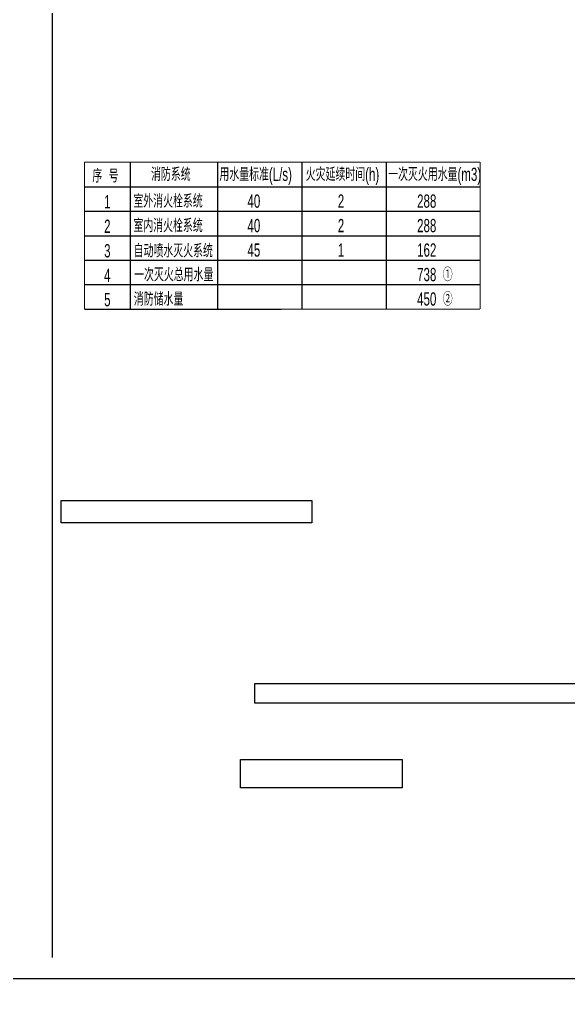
# Model space of a CAD drawing. Extents: x 332286 to 1463507, y -720758 to 86974.
# Drawn here: x 740844 to 762376, y -500736 to -462112 of the extents above; entities that cross this region are included whole.
import ezdxf

# ---------------------------------------------------------------- set-up
doc = ezdxf.new("R2010")
doc.units = 0
doc.header["$LTSCALE"] = 1000
doc.header["$MEASUREMENT"] = 0
doc.layers.get('0').update_dxf_attribs({"linetype": 'CONTINUOUS'})
doc.layers.get('Defpoints').update_dxf_attribs({"linetype": 'CONTINUOUS'})
for name, color, linetype in [('0TWT_TEXT', 7, 'CONTINUOUS'), ('SHEET_LINE', 6, 'CONTINUOUS'), ('TEXT', 7, 'CONTINUOUS')]:
    doc.layers.add(name, color=color, linetype=linetype)
doc.styles.add('_JD', font='ros.shx', dxfattribs={"width": 0.65, "bigfont": 'JD.shx'})

# ---------------------------------------------------------------- blocks, each defined once
blk = doc.blocks.new('消防用水量')
at = {"layer": 'TEXT'}
for p, q in [((2246, 0), (2245, -7200)), ((6528, 0), (6528, -7200)), ((10669, 0), (10669, -7200)), ((14811, 0), (14811, -7200)), ((0, -1200), (19417, -1200)), ((0, -2400), (19417, -2400)), ((0, -2400), (19417, -2400)), ((0, -2400), (19417, -2400)), ((0, -3600), (19417, -3600)), ((0, -3600), (19417, -3600)), ((0, -3600), (19417, -3600)), ((0, -4800), (19417, -4800)), ((0, -4800), (19417, -4800)), ((0, -4800), (19417, -4800)), ((0, -6000), (19417, -6000)), ((0, -6000), (19417, -6000)), ((0, -7200), (9657, -7200)), ((0, -7200), (9657, -7200))]:
    blk.add_line(p, q, dxfattribs=at)
at = {"layer": 'TEXT', "const_width": 48, "flags": 128}
for points in [[(0, 0), (0, -7200)], [(0, 0), (19417, -1)], [(0, -7200), (19417, -7201)]]:
    blk.add_lwpolyline(points, dxfattribs=at)
at = {"layer": 'TEXT', "const_width": 50}
blk.add_lwpolyline([(19417, 12), (19417, -7201)], dxfattribs=at)
at = {"layer": 'TEXT', "style": '_JD', "width": 0.65}
for s, p in [('序  号', (392, -993)), ('消防系统', (3271, -916)), ('用水量标准(L/s)', (6624, -916)), ('火灾延续时间(h)', (10860, -916)), ('一次灭火用水量(m3)', (14904, -916)), ('1', (970, -2262)), ('室外消火栓系统', (2405, -2228)), ('40', (8003, -2228)), ('2', (12434, -2228)), ('288', (16325, -2228)), ('2', (970, -3462)), ('室内消火栓系统', (2405, -3428)), ('40', (8003, -3428)), ('2', (12434, -3428)), ('288', (16325, -3428)), ('3', (970, -4662)), ('自动喷水灭火系统', (2418, -4666)), ('45', (8003, -4628)), ('1', (12434, -4628)), ('162', (16325, -4628)), ('4', (970, -5862)), ('一次灭火总用水量', (2441, -5837)), ('738  ① ', (16325, -5829)), ('5', (970, -7062)), ('消防储水量', (2425, -7035)), ('450  ②', (16325, -7028))]:
    blk.add_text(s, height=650, dxfattribs=at).set_placement(p)

msp = doc.modelspace()

# ---------------------------------------------------------------- linework, layer by layer
at = {"color": 1}
for points in [[(742476.3, -480968.2), (752310.5, -480968.2), (752310.5, -481850.4), (742476.3, -481850.4)], [(750076.1, -488146.3), (769587.8, -488146.3), (769587.8, -488917), (750076.1, -488917)], [(749514.8, -491132.3), (755859, -491132.3), (755859, -492245.9), (749514.8, -492245.9)]]:
    msp.add_lwpolyline(points, close=True, dxfattribs=at)
at = {"layer": 'Defpoints'}
msp.add_line((742113, -446103.6), (742113, -498904.2), dxfattribs=at)
at = {"layer": 'SHEET_LINE'}
for points, const_width in [([(678805.8, -500733.3), (783905.8, -500733.3), (783905.8, -441333.3), (678805.8, -441333.3)], 5), ([(776405.8, -442333.3), (681305.8, -442333.3), (681305.8, -499733.3), (776405.8, -499733.3)], 50)]:
    msp.add_lwpolyline(points, close=True, dxfattribs=dict(at, const_width=const_width))

# ---------------------------------------------------------------- block references
at = {"layer": '0TWT_TEXT', "color": 8, "xscale": 0.8, "yscale": 0.8, "zscale": 0.8}
msp.add_blockref('消防用水量', (743382.6, -467705.4), dxfattribs=at)

doc.saveas('drawing.dxf')
